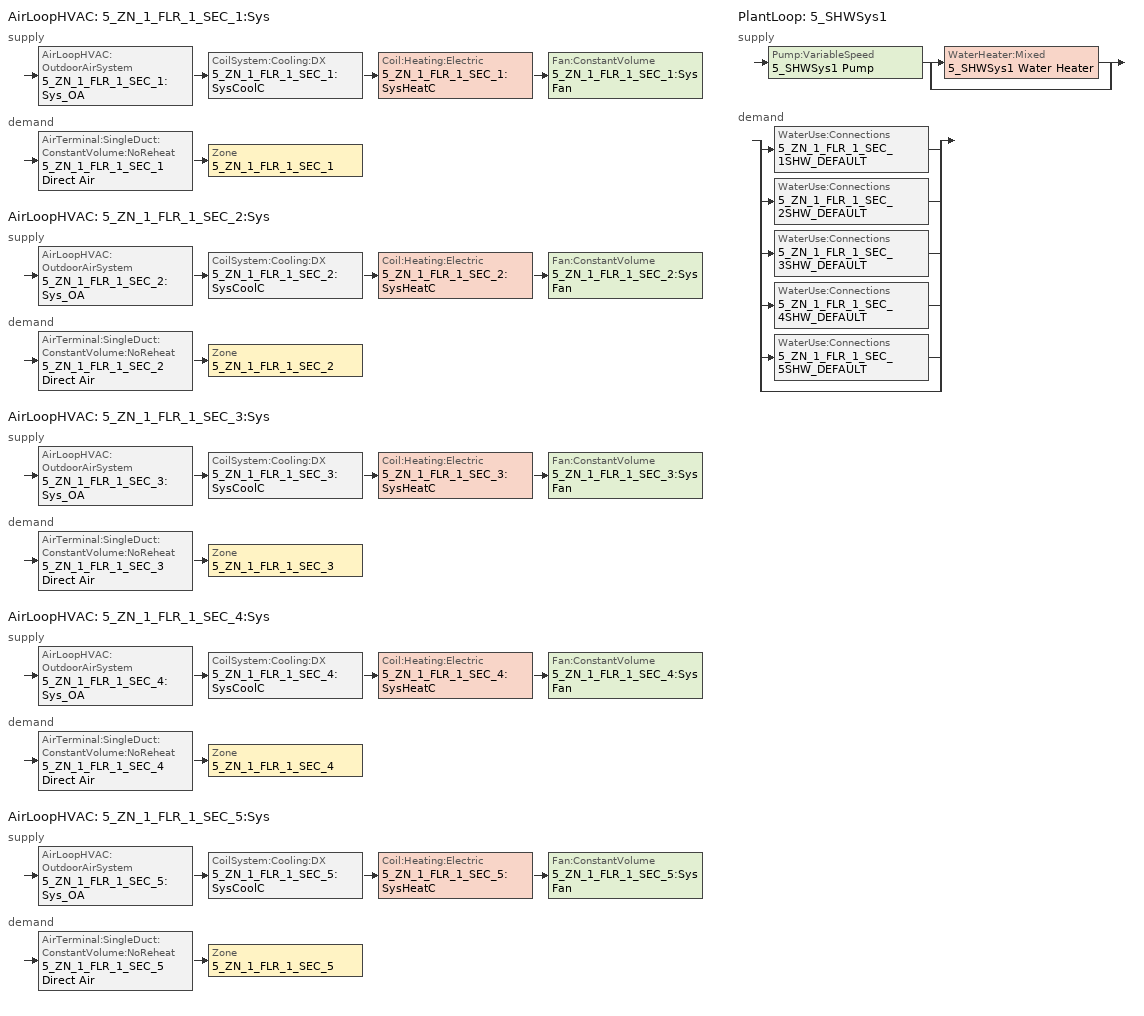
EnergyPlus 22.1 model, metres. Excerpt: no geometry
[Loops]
AirLoopHVAC '5_ZN_1_FLR_1_SEC_1:Sys'
 supply: AirLoopHVAC:OutdoorAirSystem '5_ZN_1_FLR_1_SEC_1:Sys_OA' > CoilSystem:Cooling:DX '5_ZN_1_FLR_1_SEC_1:SysCoolC' > Coil:Heating:Electric '5_ZN_1_FLR_1_SEC_1:SysHeatC' > Fan:ConstantVolume '5_ZN_1_FLR_1_SEC_1:Sys Fan'
 demand: AirTerminal:SingleDuct:ConstantVolume:NoReheat '5_ZN_1_FLR_1_SEC_1 Direct Air' > Zone '5_ZN_1_FLR_1_SEC_1'
AirLoopHVAC '5_ZN_1_FLR_1_SEC_2:Sys'
 supply: AirLoopHVAC:OutdoorAirSystem '5_ZN_1_FLR_1_SEC_2:Sys_OA' > CoilSystem:Cooling:DX '5_ZN_1_FLR_1_SEC_2:SysCoolC' > Coil:Heating:Electric '5_ZN_1_FLR_1_SEC_2:SysHeatC' > Fan:ConstantVolume '5_ZN_1_FLR_1_SEC_2:Sys Fan'
 demand: AirTerminal:SingleDuct:ConstantVolume:NoReheat '5_ZN_1_FLR_1_SEC_2 Direct Air' > Zone '5_ZN_1_FLR_1_SEC_2'
AirLoopHVAC '5_ZN_1_FLR_1_SEC_3:Sys'
 supply: AirLoopHVAC:OutdoorAirSystem '5_ZN_1_FLR_1_SEC_3:Sys_OA' > CoilSystem:Cooling:DX '5_ZN_1_FLR_1_SEC_3:SysCoolC' > Coil:Heating:Electric '5_ZN_1_FLR_1_SEC_3:SysHeatC' > Fan:ConstantVolume '5_ZN_1_FLR_1_SEC_3:Sys Fan'
 demand: AirTerminal:SingleDuct:ConstantVolume:NoReheat '5_ZN_1_FLR_1_SEC_3 Direct Air' > Zone '5_ZN_1_FLR_1_SEC_3'
AirLoopHVAC '5_ZN_1_FLR_1_SEC_4:Sys'
 supply: AirLoopHVAC:OutdoorAirSystem '5_ZN_1_FLR_1_SEC_4:Sys_OA' > CoilSystem:Cooling:DX '5_ZN_1_FLR_1_SEC_4:SysCoolC' > Coil:Heating:Electric '5_ZN_1_FLR_1_SEC_4:SysHeatC' > Fan:ConstantVolume '5_ZN_1_FLR_1_SEC_4:Sys Fan'
 demand: AirTerminal:SingleDuct:ConstantVolume:NoReheat '5_ZN_1_FLR_1_SEC_4 Direct Air' > Zone '5_ZN_1_FLR_1_SEC_4'
AirLoopHVAC '5_ZN_1_FLR_1_SEC_5:Sys'
 supply: AirLoopHVAC:OutdoorAirSystem '5_ZN_1_FLR_1_SEC_5:Sys_OA' > CoilSystem:Cooling:DX '5_ZN_1_FLR_1_SEC_5:SysCoolC' > Coil:Heating:Electric '5_ZN_1_FLR_1_SEC_5:SysHeatC' > Fan:ConstantVolume '5_ZN_1_FLR_1_SEC_5:Sys Fan'
 demand: AirTerminal:SingleDuct:ConstantVolume:NoReheat '5_ZN_1_FLR_1_SEC_5 Direct Air' > Zone '5_ZN_1_FLR_1_SEC_5'
PlantLoop '5_SHWSys1'
 supply: Pump:VariableSpeed '5_SHWSys1 Pump' > split
  | WaterHeater:Mixed '5_SHWSys1 Water Heater'
  | bypass
 demand: split
  | WaterUse:Connections '5_ZN_1_FLR_1_SEC_1SHW_DEFAULT'
  | WaterUse:Connections '5_ZN_1_FLR_1_SEC_2SHW_DEFAULT'
  | WaterUse:Connections '5_ZN_1_FLR_1_SEC_3SHW_DEFAULT'
  | WaterUse:Connections '5_ZN_1_FLR_1_SEC_4SHW_DEFAULT'
  | WaterUse:Connections '5_ZN_1_FLR_1_SEC_5SHW_DEFAULT'
  | bypass
[DesignSpecification:OutdoorAir] Outdoor Air Method=FLOW/ZONE; Outdoor Air Flow per Zone Floor Area {m3/s-m2}=0
Name | Outdoor Air Flow per Zone {m3/s}
5_SZ DSOA ZN_1_FLR_1_SEC_1; 5_SZ DSOA ZN_1_FLR_1_SEC_3 | 0.0737046
5_SZ DSOA ZN_1_FLR_1_SEC_2; 5_SZ DSOA ZN_1_FLR_1_SEC_4 | 0.0573162
5_SZ DSOA ZN_1_FLR_1_SEC_5 | 0.10412
[Sizing:Zone] Zone Cooling Design Supply Air Temperature Input Method=SupplyAirTemperature; Zone Cooling Design Supply Air Temperature {C}=14; Zone Heating Design Supply Air Temperature Input Method=SupplyAirTemperature; Zone Heating Design Supply Air Temperature {C}=50; Zone Cooling Design Supply Air Humidity Ratio {kgWater/kgDryAir}=0.0085; Zone Heating Design Supply Air Humidity Ratio {kgWater/kgDryAir}=0.008; Zone Heating Sizing Factor=0; Zone Cooling Sizing Factor=0; Cooling Design Air Flow Method=DesignDay; Cooling Design Air Flow Rate {m3/s}=0; Cooling Minimum Air Flow {m3/s}=0; Cooling Minimum Air Flow Fraction=0; Heating Design Air Flow Method=DesignDay; Heating Design Air Flow Rate {m3/s}=0; Heating Maximum Air Flow per Zone Floor Area {m3/s-m2}=.002032; Heating Maximum Air Flow {m3/s}=.1415762; Heating Maximum Air Flow Fraction=0.3; Account for Dedicated Outdoor Air System=No; Dedicated Outdoor Air System Control Strategy=NeutralSupplyAir; Dedicated Outdoor Air Low Setpoint Temperature for Design {C}=autosize; Dedicated Outdoor Air High Setpoint Temperature for Design {C}=autosize
Name | Design Specification Outdoor Air Object
5_ZN_1_FLR_1_SEC_1 | 5_SZ DSOA ZN_1_FLR_1_SEC_1
5_ZN_1_FLR_1_SEC_2 | 5_SZ DSOA ZN_1_FLR_1_SEC_2
5_ZN_1_FLR_1_SEC_3 | 5_SZ DSOA ZN_1_FLR_1_SEC_3
5_ZN_1_FLR_1_SEC_4 | 5_SZ DSOA ZN_1_FLR_1_SEC_4
5_ZN_1_FLR_1_SEC_5 | 5_SZ DSOA ZN_1_FLR_1_SEC_5
[Sizing:System] Type of Load to Size On=SENSIBLE; Design Outdoor Air Flow Rate {m3/s}=AUTOSIZE; Central Heating Maximum System Air Flow Ratio=0.3; Preheat Design Temperature {C}=7; Preheat Design Humidity Ratio {kgWater/kgDryAir}=0.008; Precool Design Temperature {C}=11; Precool Design Humidity Ratio {kgWater/kgDryAir}=0.008; Central Cooling Design Supply Air Temperature {C}=12.8; Central Heating Design Supply Air Temperature {C}=40; Type of Zone Sum to Use=NONCOINCIDENT; 100% Outdoor Air in Cooling=NO; 100% Outdoor Air in Heating=NO; Central Cooling Design Supply Air Humidity Ratio {kgWater/kgDryAir}=0.0085; Central Heating Design Supply Air Humidity Ratio {kgWater/kgDryAir}=0.008; Cooling Supply Air Flow Rate Method=DesignDay; Cooling Supply Air Flow Rate {m3/s}=0; Heating Supply Air Flow Rate Method=DesignDay; Heating Supply Air Flow Rate {m3/s}=0; Zone Maximum Outdoor Air Fraction=1; Cooling Design Capacity Method=CoolingDesignCapacity; Cooling Design Capacity {W}=autosize; Heating Design Capacity Method=HeatingDesignCapacity; Heating Design Capacity {W}=autosize; Central Cooling Capacity Control Method=VAV
5_ZN_1_FLR_1_SEC_1:Sys; 5_ZN_1_FLR_1_SEC_2:Sys; 5_ZN_1_FLR_1_SEC_3:Sys; 5_ZN_1_FLR_1_SEC_4:Sys; 5_ZN_1_FLR_1_SEC_5:Sys
[Sizing:Plant]
5_SHWSys1: Loop Type=HEATING; Design Loop Exit Temperature {C}=55; Loop Design Temperature Difference {deltaC}=5
[ZoneControl:Thermostat] Control Type Schedule=5_Dual Zone Control Type Sched
Name | Zone or ZoneList | Control 1
5_ZN_1_FLR_1_SEC_1 Thermostat | 5_ZN_1_FLR_1_SEC_1 | 5_ZN_1_FLR_1_SEC_1 DualSPSched
5_ZN_1_FLR_1_SEC_2 Thermostat | 5_ZN_1_FLR_1_SEC_2 | 5_ZN_1_FLR_1_SEC_2 DualSPSched
5_ZN_1_FLR_1_SEC_3 Thermostat | 5_ZN_1_FLR_1_SEC_3 | 5_ZN_1_FLR_1_SEC_3 DualSPSched
5_ZN_1_FLR_1_SEC_4 Thermostat | 5_ZN_1_FLR_1_SEC_4 | 5_ZN_1_FLR_1_SEC_4 DualSPSched
5_ZN_1_FLR_1_SEC_5 Thermostat | 5_ZN_1_FLR_1_SEC_5 | 5_ZN_1_FLR_1_SEC_5 DualSPSched
[ThermostatSetpoint:DualSetpoint] Heating Setpoint Temperature Schedule=5_HTGSETP_SCH; Cooling Setpoint Temperature Schedule=5_CLGSETP_SCH
5_ZN_1_FLR_1_SEC_1 DualSPSched; 5_ZN_1_FLR_1_SEC_2 DualSPSched; 5_ZN_1_FLR_1_SEC_3 DualSPSched; 5_ZN_1_FLR_1_SEC_4 DualSPSched; 5_ZN_1_FLR_1_SEC_5 DualSPSched
[AirTerminal:SingleDuct:ConstantVolume:NoReheat] Availability Schedule=5_ALWAYS_ON; Maximum Air Flow Rate {m3/s}=AUTOSIZE
5_ZN_1_FLR_1_SEC_1 Direct Air; 5_ZN_1_FLR_1_SEC_2 Direct Air; 5_ZN_1_FLR_1_SEC_3 Direct Air; 5_ZN_1_FLR_1_SEC_4 Direct Air; 5_ZN_1_FLR_1_SEC_5 Direct Air
[Zone equipment]
5_ZN_1_FLR_1_SEC_1: 5_ZN_1_FLR_1_SEC_1 Direct Air
5_ZN_1_FLR_1_SEC_2: 5_ZN_1_FLR_1_SEC_2 Direct Air
5_ZN_1_FLR_1_SEC_3: 5_ZN_1_FLR_1_SEC_3 Direct Air
5_ZN_1_FLR_1_SEC_4: 5_ZN_1_FLR_1_SEC_4 Direct Air
5_ZN_1_FLR_1_SEC_5: 5_ZN_1_FLR_1_SEC_5 Direct Air
[Fan:ConstantVolume] Availability Schedule=5_HVACOperationSchd; Fan Total Efficiency=0.55; Pressure Rise {Pa}=500; Maximum Flow Rate {m3/s}=AUTOSIZE; Motor Efficiency=0.85; Motor In Airstream Fraction=1
5_ZN_1_FLR_1_SEC_1:Sys Fan; 5_ZN_1_FLR_1_SEC_2:Sys Fan; 5_ZN_1_FLR_1_SEC_3:Sys Fan; 5_ZN_1_FLR_1_SEC_4:Sys Fan; 5_ZN_1_FLR_1_SEC_5:Sys Fan
[Coil:Cooling:DX:SingleSpeed] Availability Schedule=5_ALWAYS_ON; Gross Rated Total Cooling Capacity {W}=AUTOSIZE; Gross Rated Sensible Heat Ratio=AUTOSIZE; Gross Rated Cooling COP {W/W}=2.7835; Rated Air Flow Rate {m3/s}=AUTOSIZE
Name | Total Cooling Capacity Function of Temperature Curve | Total Cooling Capacity Function of Flow Fraction Curve | Energy Input Ratio Function of Temperature Curve | Energy Input Ratio Function of Flow Fraction Curve | Part Load Fraction Correlation Curve
5_ZN_1_FLR_1_SEC_1:SysCoolC DXCoil | 5_ZN_1_FLR_1_SEC_1:SysCoolCCarrier48TM014_12tons_CapFT | 5_ZN_1_FLR_1_SEC_1:SysCoolCCarrier48TM014_12tons_FFF | 5_ZN_1_FLR_1_SEC_1:SysCoolCCarrier48TM014_12tons_EIRFT | 5_ZN_1_FLR_1_SEC_1:SysCoolCCarrier48TM014_12tons_EIRFFF | 5_ZN_1_FLR_1_SEC_1:SysCoolCIEA_HVAC_BESTEST_9ton-PLR
5_ZN_1_FLR_1_SEC_2:SysCoolC DXCoil | 5_ZN_1_FLR_1_SEC_2:SysCoolCCarrier48TM014_12tons_CapFT | 5_ZN_1_FLR_1_SEC_2:SysCoolCCarrier48TM014_12tons_FFF | 5_ZN_1_FLR_1_SEC_2:SysCoolCCarrier48TM014_12tons_EIRFT | 5_ZN_1_FLR_1_SEC_2:SysCoolCCarrier48TM014_12tons_EIRFFF | 5_ZN_1_FLR_1_SEC_2:SysCoolCIEA_HVAC_BESTEST_9ton-PLR
5_ZN_1_FLR_1_SEC_3:SysCoolC DXCoil | 5_ZN_1_FLR_1_SEC_3:SysCoolCCarrier48TM014_12tons_CapFT | 5_ZN_1_FLR_1_SEC_3:SysCoolCCarrier48TM014_12tons_FFF | 5_ZN_1_FLR_1_SEC_3:SysCoolCCarrier48TM014_12tons_EIRFT | 5_ZN_1_FLR_1_SEC_3:SysCoolCCarrier48TM014_12tons_EIRFFF | 5_ZN_1_FLR_1_SEC_3:SysCoolCIEA_HVAC_BESTEST_9ton-PLR
5_ZN_1_FLR_1_SEC_4:SysCoolC DXCoil | 5_ZN_1_FLR_1_SEC_4:SysCoolCCarrier48TM014_12tons_CapFT | 5_ZN_1_FLR_1_SEC_4:SysCoolCCarrier48TM014_12tons_FFF | 5_ZN_1_FLR_1_SEC_4:SysCoolCCarrier48TM014_12tons_EIRFT | 5_ZN_1_FLR_1_SEC_4:SysCoolCCarrier48TM014_12tons_EIRFFF | 5_ZN_1_FLR_1_SEC_4:SysCoolCIEA_HVAC_BESTEST_9ton-PLR
5_ZN_1_FLR_1_SEC_5:SysCoolC DXCoil | 5_ZN_1_FLR_1_SEC_5:SysCoolCCarrier48TM014_12tons_CapFT | 5_ZN_1_FLR_1_SEC_5:SysCoolCCarrier48TM014_12tons_FFF | 5_ZN_1_FLR_1_SEC_5:SysCoolCCarrier48TM014_12tons_EIRFT | 5_ZN_1_FLR_1_SEC_5:SysCoolCCarrier48TM014_12tons_EIRFFF | 5_ZN_1_FLR_1_SEC_5:SysCoolCIEA_HVAC_BESTEST_9ton-PLR
[Coil:Heating:Electric] Availability Schedule=5_ALWAYS_ON; Efficiency=1; Nominal Capacity {W}=AUTOSIZE
5_ZN_1_FLR_1_SEC_1:SysHeatC; 5_ZN_1_FLR_1_SEC_2:SysHeatC; 5_ZN_1_FLR_1_SEC_3:SysHeatC; 5_ZN_1_FLR_1_SEC_4:SysHeatC; 5_ZN_1_FLR_1_SEC_5:SysHeatC
[CoilSystem:Cooling:DX] Availability Schedule=5_ALWAYS_ON
Name | Cooling Coil
5_ZN_1_FLR_1_SEC_1:SysCoolC | 5_ZN_1_FLR_1_SEC_1:SysCoolC DXCoil
5_ZN_1_FLR_1_SEC_2:SysCoolC | 5_ZN_1_FLR_1_SEC_2:SysCoolC DXCoil
5_ZN_1_FLR_1_SEC_3:SysCoolC | 5_ZN_1_FLR_1_SEC_3:SysCoolC DXCoil
5_ZN_1_FLR_1_SEC_4:SysCoolC | 5_ZN_1_FLR_1_SEC_4:SysCoolC DXCoil
5_ZN_1_FLR_1_SEC_5:SysCoolC | 5_ZN_1_FLR_1_SEC_5:SysCoolC DXCoil
[Controller:OutdoorAir] Minimum Outdoor Air Flow Rate {m3/s}=AUTOSIZE; Maximum Outdoor Air Flow Rate {m3/s}=AUTOSIZE; Economizer Control Type=NoEconomizer; Economizer Control Action Type=ModulateFlow; Economizer Maximum Limit Dry-Bulb Temperature {C}=19; Economizer Maximum Limit Enthalpy {J/kg}=32000; Lockout Type=NoLockout; Minimum Limit Type=FixedMinimum; Minimum Outdoor Air Schedule=5_MinOA_Sched
5_ControllerZN_1_FLR_1_SEC_1:Sys_OA; 5_ControllerZN_1_FLR_1_SEC_2:Sys_OA; 5_ControllerZN_1_FLR_1_SEC_3:Sys_OA; 5_ControllerZN_1_FLR_1_SEC_4:Sys_OA; 5_ControllerZN_1_FLR_1_SEC_5:Sys_OA
[AirLoopHVAC] Design Supply Air Flow Rate {m3/s}=AUTOSIZE
5_ZN_1_FLR_1_SEC_1:Sys; 5_ZN_1_FLR_1_SEC_2:Sys; 5_ZN_1_FLR_1_SEC_3:Sys; 5_ZN_1_FLR_1_SEC_4:Sys; 5_ZN_1_FLR_1_SEC_5:Sys
[Pump:VariableSpeed]
5_SHWSys1 Pump: Design Maximum Flow Rate {m3/s}=AUTOSIZE; Design Pump Head {Pa}=179352; Design Power Consumption {W}=AUTOSIZE; Motor Efficiency=1; Fraction of Motor Inefficiencies to Fluid Stream=0; Coefficient 1 of the Part Load Performance Curve=0; Coefficient 2 of the Part Load Performance Curve=1; Coefficient 3 of the Part Load Performance Curve=0; Coefficient 4 of the Part Load Performance Curve=0; Design Minimum Flow Rate {m3/s}=0; Pump Control Type=INTERMITTENT
[WaterHeater:Mixed]
5_SHWSys1 Water Heater: Tank Volume {m3}=0.9; Setpoint Temperature Schedule=5_SHWSys1 Water Heater Setpoint Temperature Schedule; Deadband Temperature Difference {deltaC}=2; Maximum Temperature Limit {C}=82.2222; Heater Control Type=CYCLE; Heater Maximum Capacity {W}=4500; Heater Fuel Type=Electricity; Heater Thermal Efficiency=0.595; Off Cycle Parasitic Fuel Consumption Rate {W}=20; Off Cycle Parasitic Fuel Type=Electricity; Off Cycle Parasitic Heat Fraction to Tank=0.595; On Cycle Parasitic Fuel Type=Electricity; Ambient Temperature Indicator=SCHEDULE; Ambient Temperature Schedule=5_SHWSys1 Water Heater Ambient Temperature Schedule; Off Cycle Loss Coefficient to Ambient Temperature {W/K}=6; On Cycle Loss Coefficient to Ambient Temperature {W/K}=6; Use Side Effectiveness=1; Source Side Effectiveness=1; Use Side Design Flow Rate {m3/s}=Autosize
[PlantLoop]
5_SHWSys1: Fluid Type=WATER; Plant Equipment Operation Scheme=5_SHWSys1 Loop Operation Scheme List; Maximum Loop Temperature {C}=60; Minimum Loop Temperature {C}=10; Maximum Loop Flow Rate {m3/s}=AUTOSIZE; Minimum Loop Flow Rate {m3/s}=0; Plant Loop Volume {m3}=AUTOSIZE; Load Distribution Scheme=OPTIMAL
[PlantEquipmentList]
5_SHWSys1 Equipment List: 5_SHWSys1 Water Heater
[PlantEquipmentOperation:HeatingLoad]
5_SHWSys1 Operation Scheme: Load Range 1 Lower Limit {W}=0; Load Range 1 Upper Limit {W}=1000000000000000; Range 1 Equipment List=5_SHWSys1 Equipment List
[PlantEquipmentOperationSchemes]
5_SHWSys1 Loop Operation Scheme List: Control Scheme 1=5_SHWSys1 Operation Scheme; Control Scheme 1 Schedule=5_PlantOnSched
[SetpointManager:Scheduled]
5_SHWSys1 Loop Setpoint Manager: Control Variable=Temperature; Schedule=5_SHWSys1-Loop-Temp-Schedule; Setpoint Node or NodeList=5_SHWSys1 Supply Outlet Node
[SetpointManager:SingleZone:Reheat] Control Variable=Temperature; Minimum Supply Air Temperature {C}=13; Maximum Supply Air Temperature {C}=40
Name | Control Zone | Setpoint Node or NodeList
5_SupAirTemp MngrZN_1_FLR_1_SEC_1 | 5_ZN_1_FLR_1_SEC_1 | 5_ZN_1_FLR_1_SEC_1:Sys Supply Equipment Outlet Node
5_SupAirTemp MngrZN_1_FLR_1_SEC_2 | 5_ZN_1_FLR_1_SEC_2 | 5_ZN_1_FLR_1_SEC_2:Sys Supply Equipment Outlet Node
5_SupAirTemp MngrZN_1_FLR_1_SEC_3 | 5_ZN_1_FLR_1_SEC_3 | 5_ZN_1_FLR_1_SEC_3:Sys Supply Equipment Outlet Node
5_SupAirTemp MngrZN_1_FLR_1_SEC_4 | 5_ZN_1_FLR_1_SEC_4 | 5_ZN_1_FLR_1_SEC_4:Sys Supply Equipment Outlet Node
5_SupAirTemp MngrZN_1_FLR_1_SEC_5 | 5_ZN_1_FLR_1_SEC_5 | 5_ZN_1_FLR_1_SEC_5:Sys Supply Equipment Outlet Node
[SetpointManager:MixedAir] Control Variable=Temperature
Name | Setpoint Node or NodeList
5_ZN_1_FLR_1_SEC_1:Sys_OAMixed Air Temp Manager | 5_ZN_1_FLR_1_SEC_1:Sys_OA-ZN_1_FLR_1_SEC_1:SysCoolCNode
5_ZN_1_FLR_1_SEC_2:Sys_OAMixed Air Temp Manager | 5_ZN_1_FLR_1_SEC_2:Sys_OA-ZN_1_FLR_1_SEC_2:SysCoolCNode
5_ZN_1_FLR_1_SEC_3:Sys_OAMixed Air Temp Manager | 5_ZN_1_FLR_1_SEC_3:Sys_OA-ZN_1_FLR_1_SEC_3:SysCoolCNode
5_ZN_1_FLR_1_SEC_4:Sys_OAMixed Air Temp Manager | 5_ZN_1_FLR_1_SEC_4:Sys_OA-ZN_1_FLR_1_SEC_4:SysCoolCNode
5_ZN_1_FLR_1_SEC_5:Sys_OAMixed Air Temp Manager | 5_ZN_1_FLR_1_SEC_5:Sys_OA-ZN_1_FLR_1_SEC_5:SysCoolCNode
[WaterUse:Equipment] Flow Rate Fraction Schedule=5_Hours_of_operation
Name | Peak Flow Rate {m3/s} | Target Temperature Schedule | Hot Water Supply Temperature Schedule | Zone | Sensible Fraction Schedule | Latent Fraction Schedule
5_ZN_1_FLR_1_SEC_1SHW_DEFAULT | 2.21419e-06 | 5_ZN_1_FLR_1_SEC_1SHW_DEFAULT Temp Sched | 5_ZN_1_FLR_1_SEC_1SHW_DEFAULTHot Supply Temp Sched | 5_ZN_1_FLR_1_SEC_1 | 5_ZN_1_FLR_1_SEC_1SHW_DEFAULT Sensible fract sched | 5_ZN_1_FLR_1_SEC_1SHW_DEFAULT Latent fract sched
5_ZN_1_FLR_1_SEC_2SHW_DEFAULT | 1.72186e-07 | 5_ZN_1_FLR_1_SEC_2SHW_DEFAULT Temp Sched | 5_ZN_1_FLR_1_SEC_2SHW_DEFAULTHot Supply Temp Sched | 5_ZN_1_FLR_1_SEC_2 | 5_ZN_1_FLR_1_SEC_2SHW_DEFAULT Sensible fract sched | 5_ZN_1_FLR_1_SEC_2SHW_DEFAULT Latent fract sched
5_ZN_1_FLR_1_SEC_3SHW_DEFAULT | 2.21419e-06 | 5_ZN_1_FLR_1_SEC_3SHW_DEFAULT Temp Sched | 5_ZN_1_FLR_1_SEC_3SHW_DEFAULTHot Supply Temp Sched | 5_ZN_1_FLR_1_SEC_3 | 5_ZN_1_FLR_1_SEC_3SHW_DEFAULT Sensible fract sched | 5_ZN_1_FLR_1_SEC_3SHW_DEFAULT Latent fract sched
5_ZN_1_FLR_1_SEC_4SHW_DEFAULT | 1.72186e-06 | 5_ZN_1_FLR_1_SEC_4SHW_DEFAULT Temp Sched | 5_ZN_1_FLR_1_SEC_4SHW_DEFAULTHot Supply Temp Sched | 5_ZN_1_FLR_1_SEC_4 | 5_ZN_1_FLR_1_SEC_4SHW_DEFAULT Sensible fract sched | 5_ZN_1_FLR_1_SEC_4SHW_DEFAULT Latent fract sched
5_ZN_1_FLR_1_SEC_5SHW_DEFAULT | 3.12791e-07 | 5_ZN_1_FLR_1_SEC_5SHW_DEFAULT Temp Sched | 5_ZN_1_FLR_1_SEC_5SHW_DEFAULTHot Supply Temp Sched | 5_ZN_1_FLR_1_SEC_5 | 5_ZN_1_FLR_1_SEC_5SHW_DEFAULT Sensible fract sched | 5_ZN_1_FLR_1_SEC_5SHW_DEFAULT Latent fract sched
[WaterUse:Connections]
Name | Water Use Equipment 1
5_ZN_1_FLR_1_SEC_1SHW_DEFAULT | 5_ZN_1_FLR_1_SEC_1SHW_DEFAULT
5_ZN_1_FLR_1_SEC_2SHW_DEFAULT | 5_ZN_1_FLR_1_SEC_2SHW_DEFAULT
5_ZN_1_FLR_1_SEC_3SHW_DEFAULT | 5_ZN_1_FLR_1_SEC_3SHW_DEFAULT
5_ZN_1_FLR_1_SEC_4SHW_DEFAULT | 5_ZN_1_FLR_1_SEC_4SHW_DEFAULT
5_ZN_1_FLR_1_SEC_5SHW_DEFAULT | 5_ZN_1_FLR_1_SEC_5SHW_DEFAULT
[ComponentCost:LineItem] Line Item Type=LIGHTS; Cost per Unit of Output Capacity {$/kW}=1
Name | Item
LIGHTING EQUIP:ZN_1_FLR_1_SEC_1 | 5_ZN_1_FLR_1_SEC_1
LIGHTING EQUIP:ZN_1_FLR_1_SEC_2 | 5_ZN_1_FLR_1_SEC_2
LIGHTING EQUIP:ZN_1_FLR_1_SEC_3 | 5_ZN_1_FLR_1_SEC_3
LIGHTING EQUIP:ZN_1_FLR_1_SEC_4 | 5_ZN_1_FLR_1_SEC_4
LIGHTING EQUIP:ZN_1_FLR_1_SEC_5 | 5_ZN_1_FLR_1_SEC_5
[Schedule:Compact]
5_ALWAYS_ON; 5_PlantOnSched; 5_MinOA_Sched: Through: 12/31, For: AllDays, Until: 24:00, 1
5_Dual Zone Control Type Sched: Through: 12/31, For: AllDays, Until: 24:00, 4
5_Hours_of_operation; 5_HVACOperationSchd: Through: 12/31, For: Weekdays SummerDesignDay, Until: 10:00, 0, Until: 19:00, 1, Until: 24:00, 0, For: WeekEnds WinterDesignDay Holidays AllOtherDays, Until: 24:00, 0
5_HTGSETP_SCH: Through: 12/31, For: SummerDesignDay, Until: 24:00, 13, For: WinterDesignDay, Until: 24:00, 20, For: Weekdays, Until: 10:00, 13, Until: 19:00, 20, Until: 24:00, 13, For: WeekEnds Holidays AllOtherDays, Until: 24:00, 13
5_CLGSETP_SCH: Through: 12/31, For: SummerDesignDay, Until: 24:00, 25, For: WinterDesignDay, Until: 24:00, 33, For: WeekEnds, Until: 24:00, 33, For: Weekdays Holidays AllOtherDays, Until: 10:00, 33, Until: 19:00, 25, Until: 24:00, 33
5_ZN_1_FLR_1_SEC_1SHW_DEFAULT Latent fract sched; 5_ZN_1_FLR_1_SEC_2SHW_DEFAULT Latent fract sched; 5_ZN_1_FLR_1_SEC_3SHW_DEFAULT Latent fract sched; 5_ZN_1_FLR_1_SEC_4SHW_DEFAULT Latent fract sched; 5_ZN_1_FLR_1_SEC_5SHW_DEFAULT Latent fract sched: Through: 12/31, For: AllDays, Until: 24:00, 0.05
5_ZN_1_FLR_1_SEC_1SHW_DEFAULT Sensible fract sched; 5_ZN_1_FLR_1_SEC_2SHW_DEFAULT Sensible fract sched; 5_ZN_1_FLR_1_SEC_3SHW_DEFAULT Sensible fract sched; 5_ZN_1_FLR_1_SEC_4SHW_DEFAULT Sensible fract sched; 5_ZN_1_FLR_1_SEC_5SHW_DEFAULT Sensible fract sched: Through: 12/31, For: AllDays, Until: 24:00, 0.2
5_ZN_1_FLR_1_SEC_1SHW_DEFAULT Temp Sched; 5_ZN_1_FLR_1_SEC_2SHW_DEFAULT Temp Sched; 5_ZN_1_FLR_1_SEC_3SHW_DEFAULT Temp Sched; 5_ZN_1_FLR_1_SEC_4SHW_DEFAULT Temp Sched; 5_ZN_1_FLR_1_SEC_5SHW_DEFAULT Temp Sched: Through: 12/31, For: AllDays, Until: 24:00, 40
5_ZN_1_FLR_1_SEC_1SHW_DEFAULTHot Supply Temp Sched; 5_ZN_1_FLR_1_SEC_2SHW_DEFAULTHot Supply Temp Sched; 5_ZN_1_FLR_1_SEC_3SHW_DEFAULTHot Supply Temp Sched; 5_ZN_1_FLR_1_SEC_4SHW_DEFAULTHot Supply Temp Sched; 5_ZN_1_FLR_1_SEC_5SHW_DEFAULTHot Supply Temp Sched; 5_SHWSys1-Loop-Temp-Schedule: Through: 12/31, For: AllDays, Until: 24:00, 55
5_SHWSys1 Water Heater Setpoint Temperature Schedule: Through: 12/31, For: AllDays, Until: 24:00, 60
5_SHWSys1 Water Heater Ambient Temperature Schedule: Through: 12/31, For: AllDays, Until: 24:00, 22
[Curve:Quadratic]
Name | Coefficient1 Constant | Coefficient2 x | Coefficient3 x**2 | Minimum Value of x | Maximum Value of x
5_ZN_1_FLR_1_SEC_1:SysCoolCCarrier48TM014_12tons_FFF; 5_ZN_1_FLR_1_SEC_2:SysCoolCCarrier48TM014_12tons_FFF; 5_ZN_1_FLR_1_SEC_3:SysCoolCCarrier48TM014_12tons_FFF; 5_ZN_1_FLR_1_SEC_4:SysCoolCCarrier48TM014_12tons_FFF; 5_ZN_1_FLR_1_SEC_5:SysCoolCCarrier48TM014_12tons_FFF | 0.718954 | 0.435436 | -0.154193 | 0.75 | 1.25
5_ZN_1_FLR_1_SEC_1:SysCoolCCarrier48TM014_12tons_EIRFFF; 5_ZN_1_FLR_1_SEC_2:SysCoolCCarrier48TM014_12tons_EIRFFF; 5_ZN_1_FLR_1_SEC_3:SysCoolCCarrier48TM014_12tons_EIRFFF; 5_ZN_1_FLR_1_SEC_4:SysCoolCCarrier48TM014_12tons_EIRFFF; 5_ZN_1_FLR_1_SEC_5:SysCoolCCarrier48TM014_12tons_EIRFFF | 1.19525 | -0.306138 | 0.110973 | 0.75 | 1.25
5_ZN_1_FLR_1_SEC_1:SysCoolCIEA_HVAC_BESTEST_9ton-PLR; 5_ZN_1_FLR_1_SEC_2:SysCoolCIEA_HVAC_BESTEST_9ton-PLR; 5_ZN_1_FLR_1_SEC_3:SysCoolCIEA_HVAC_BESTEST_9ton-PLR; 5_ZN_1_FLR_1_SEC_4:SysCoolCIEA_HVAC_BESTEST_9ton-PLR; 5_ZN_1_FLR_1_SEC_5:SysCoolCIEA_HVAC_BESTEST_9ton-PLR | 0.771 | 0.229 | 0 | 0 | 1
[Curve:Biquadratic] Minimum Value of x=16.5556; Maximum Value of x=22.1111; Minimum Value of y=18; Maximum Value of y=47.66; Input Unit Type for X=Temperature; Input Unit Type for Y=Temperature; Output Unit Type=Dimensionless
Name | Coefficient1 Constant | Coefficient2 x | Coefficient3 x**2 | Coefficient4 y | Coefficient5 y**2 | Coefficient6 x*y
5_ZN_1_FLR_1_SEC_1:SysCoolCCarrier48TM014_12tons_CapFT; 5_ZN_1_FLR_1_SEC_2:SysCoolCCarrier48TM014_12tons_CapFT; 5_ZN_1_FLR_1_SEC_3:SysCoolCCarrier48TM014_12tons_CapFT; 5_ZN_1_FLR_1_SEC_4:SysCoolCCarrier48TM014_12tons_CapFT; 5_ZN_1_FLR_1_SEC_5:SysCoolCCarrier48TM014_12tons_CapFT | 1.39072 | -0.0529058 | 0.0018423 | 0.00058267 | -0.000186814 | 0.000265159
5_ZN_1_FLR_1_SEC_1:SysCoolCCarrier48TM014_12tons_EIRFT; 5_ZN_1_FLR_1_SEC_2:SysCoolCCarrier48TM014_12tons_EIRFT; 5_ZN_1_FLR_1_SEC_3:SysCoolCCarrier48TM014_12tons_EIRFT; 5_ZN_1_FLR_1_SEC_4:SysCoolCCarrier48TM014_12tons_EIRFT; 5_ZN_1_FLR_1_SEC_5:SysCoolCCarrier48TM014_12tons_EIRFT | -0.536161 | 0.105138 | -0.00172659 | 0.0149848 | 0.000659948 | -0.0017385
